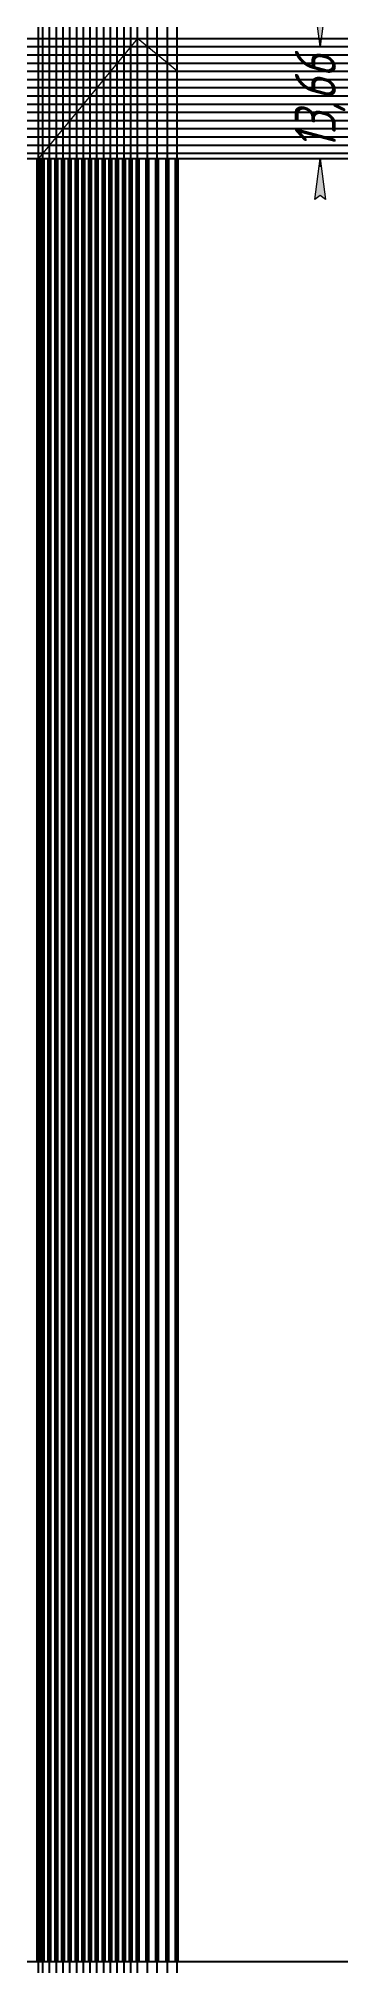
# Model space of a CAD drawing. Header units: millimetres. Extents: x -17 to 19, y -220 to 15.
import ezdxf

# ---------------------------------------------------------------- set-up
doc = ezdxf.new("R2010")
doc.units = ezdxf.units.MM
doc.linetypes.add('K5LT_BASIC', pattern=[0])
doc.linetypes.add('K5LT_THIN', pattern=[0])
doc.styles.add('KDIMTEXTSTYLE', font='GOST_AU.SHX', dxfattribs={"width": 0.96, "oblique": 15, "height": 5})
doc.dimstyles.new('KDIMSTYLE (1.00)', dxfattribs={"dimtxt": 5, "dimasz": 1, "dimexe": 2, "dimexo": 0, "dimgap": 1, "dimtad": 1, "dimtxsty": 'KDIMTEXTSTYLE', "dimsah": 1, "dimcen": 0, "dimdle": 1, "dimadec": 0, "dimazin": 0, "dimtfac": 0.667, "dimtmove": 0, "dimatfit": 3, "dimfxl": 1, "dimtvp": 1, "dimtolj": 1, "dimtzin": 0, "dimarcsym": 0})

# ---------------------------------------------------------------- blocks, each defined once
blk = doc.blocks.new('KDIMARROW_01')
blk.add_hatch(color=0).paths.add_polyline_path([(0, 0), (-5, 0.658262491226197), (-4.5, 6e-16), (-5, -0.6582624912261956)])
at = {"color": 0, "linetype": 'K5LT_THIN', "lineweight": 18}
for p, q in [((-4.5, 6e-16), (-5, 0.658262491226197)), ((-5, 0.658262491226197), (0, 0)), ((0, 0), (-5, -0.6582624912261956)), ((-5, -0.6582624912261956), (-4.5, 6e-16)), ((0, 0), (-1, 0))]:
    blk.add_line(p, q, dxfattribs=at)

msp = doc.modelspace()

# ---------------------------------------------------------------- linework, layer by layer
at = {"color": 7, "linetype": 'K5LT_THIN', "lineweight": 18}
for p, q in [((-4.796787822525658, 14.65609229226148), (-16.88806396364137, 1e-15)), ((-1.42e-14, 10.69874233867782), (-4.796787822525658, 14.65609229226148)), ((0, 0), (-1.42e-14, 10.69874233867782)), ((-16.88806396364137, 1e-15), (0, 0))]:
    msp.add_line(p, q, dxfattribs=at)
at = {"color": 150, "linetype": 'K5LT_BASIC', "lineweight": 60, "true_color": 0x0080ff}
for p, q in [((-16.88806396364137, -220), (-16.88806396364137, 1e-15)), ((-16.34678782252565, -220), (-16.34678782252565, 0)), ((-15.52178782252565, -220), (-15.52178782252565, 0)), ((-14.69678782252565, -220), (-14.69678782252565, 0)), ((-13.87178782252565, -220), (-13.87178782252565, 0)), ((-13.04678782252565, -220), (-13.04678782252565, 0)), ((-12.22178782252565, -220), (-12.22178782252565, 0)), ((-11.39678782252565, -220), (-11.39678782252565, 0)), ((-10.57178782252566, -220), (-10.57178782252566, 0)), ((-9.746787822525654, -220), (-9.746787822525654, 0)), ((-8.921787822525655, -220), (-8.921787822525655, 1.2e-15)), ((-8.096787822525656, -220), (-8.096787822525656, 0)), ((-7.271787822525659, -220), (-7.271787822525659, 0)), ((-6.44678782252566, -220), (-6.44678782252566, 0)), ((-5.621787822525672, -220), (-5.621787822525672, 2e-16)), ((-4.796787822525661, 0), (-4.796787822525662, -220)), ((-3.584666610404447, -220), (-3.584666610404447, 0)), ((-2.398393911262837, -220), (-2.398393911262837, 0)), ((-1.160424186162023, -220), (-1.160424186162023, 0)), ((0, -220), (0, 0))]:
    msp.add_line(p, q, dxfattribs=at)
at = {"color": 232, "true_color": 0xc52b79}
for p, direction in [((-16.88806396364137, 1e-15), (1.83697019872103e-16, 1)), ((-16.34678782252565, 0.656092292261481), (6.123233995736766e-17, 1)), ((-15.52178782252565, 1.65609229226148), (6.123233995736766e-17, 1)), ((-14.69678782252565, 2.656092292261479), (6.123233995736766e-17, 1)), ((-13.87178782252565, 3.656092292261479), (6.123233995736766e-17, 1)), ((-13.04678782252565, 4.656092292261479), (6.123233995736766e-17, 1)), ((-12.22178782252565, 5.656092292261478), (6.123233995736766e-17, 1)), ((-11.39678782252565, 6.656092292261479), (6.123233995736766e-17, 1)), ((-10.57178782252566, 7.656092292261478), (6.123233995736766e-17, 1)), ((-9.746787822525654, 8.656092292261478), (6.123233995736766e-17, 1)), ((-8.921787822525655, 9.656092292261478), (6.123233995736766e-17, 1)), ((-8.096787822525656, 10.65609229226148), (6.123233995736766e-17, 1)), ((-7.271787822525658, 11.65609229226148), (6.123233995736766e-17, 1)), ((-6.446787822525659, 12.65609229226148), (6.123233995736766e-17, 1)), ((-5.621787822525659, 13.65609229226148), (6.123233995736766e-17, 1)), ((-4.796787822525658, 14.65609229226148), (1, -1.224646799147353e-16)), ((-4.796787822525658, 14.65609229226148), (1.83697019872103e-16, 1)), ((-3.584666610404446, 13.65609229226148), (6.123233995736766e-17, 1)), ((-2.398393911262836, 12.67741731546965), (6.123233995736766e-17, 1)), ((-1.160424186162023, 11.65609229226147), (6.123233995736766e-17, 1)), ((0, 0), (1.048990684667789e-15, -1)), ((-6.596698732200945, 13.65609229226148), (1, -1.224646799147353e-16)), ((-7.553669510432115, 12.65609229226148), (1, -1.224646799147353e-16)), ((-12.39879638552556, 11.65609229226148), (1, -1.224646799147353e-16)), ((8.586687783915014, 10.65609229226148), (1, -1.224646799147353e-16)), ((8.586687783915014, 9.656092292261476), (1, -1.224646799147353e-16)), ((8.586687783915014, 8.656092292261476), (1, -1.224646799147353e-16)), ((6.488139366970959, 7.656092292261476), (1, -1.224646799147353e-16)), ((6.488139366970959, 6.656092292261476), (1, -1.224646799147353e-16)), ((7.228803514127684, 5.656092292261476), (1, -1.224646799147353e-16)), ((7.228803514127684, 4.656092292261476), (1, -1.224646799147353e-16)), ((7.228803514127684, 3.656092292261476), (1, -1.224646799147353e-16)), ((7.228803514127684, 2.656092292261476), (1, -1.224646799147353e-16)), ((7.228803514127684, 1.656092292261476), (1, -1.224646799147353e-16)), ((3.841126832485401, 0.6560922922614778), (1, -1.224646799147353e-16)), ((0, 0), (1, 0)), ((-16.88806396364138, -220), (1, 0))]:
    msp.add_xline(p, direction, dxfattribs=at)

# ---------------------------------------------------------------- dimensions: what is measured, and where the dimension line sits
at = {"color": 7}
msp.add_linear_dim(base=(17.48553363020625, -1.1e-15), p1=(-1.43e-14, 13.65609229226148), p2=(0, 0), angle=90, location=(17.48553363020625, 6.828046146130737), dimstyle='KDIMSTYLE (1.00)', override={"dimexo": 0, "dimpost": '\\H5.0;\\W0.965;\\Q15;<>', "dimblk1": 'KDIMARROW_01', "dimblk2": 'KDIMARROW_01', "dimse1": 0, "dimse2": 0, "dimclrt": 7, "dimtolj": 1}, dxfattribs=at).render()

doc.saveas('drawing.dxf')
